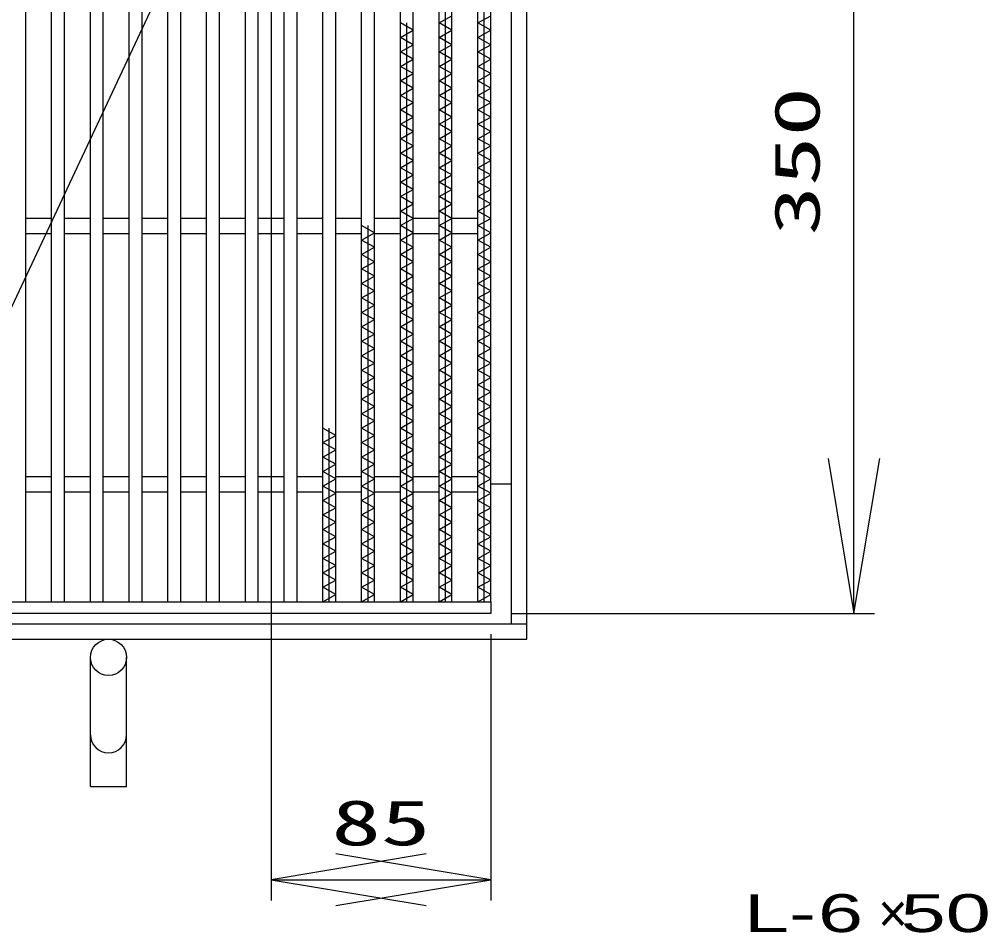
# Model space of a CAD drawing. Units: millimetres at full size, sheet at 1:8. Extents: x -1456 to 1389, y -1026 to 839.
# Drawn here: x -568.5 to -193.6, y -319 to 34.4 of the extents above; entities that cross this region are included whole.
import ezdxf
from ezdxf.enums import TextEntityAlignment as Align

# ---------------------------------------------------------------- set-up
doc = ezdxf.new("R2010")
doc.units = ezdxf.units.MM
doc.header["$LTSCALE"] = 8
for name, color, linetype, lineweight in [('16', 3, 'Continuous', 25), ('19', 6, 'Continuous', 25), ('22', 4, 'Continuous', 25)]:
    doc.layers.add(name, color=color, linetype=linetype, lineweight=lineweight)
doc.styles.add('ベクトル', font='')
doc.styles.add('ＭＳ ゴシック', font='')
doc.styles.get('ベクトル').set_extended_font_data('ベクトル')
doc.styles.get('ＭＳ ゴシック').set_extended_font_data('MS Gothic')

# ---------------------------------------------------------------- blocks, each defined once
blk = doc.blocks.new('open_arrow')
at = {"color": 0, "linetype": 'Continuous', "lineweight": -2}
blk.add_lwpolyline([(7.5, 1.25), (0, 0), (7.5, -1.25)], dxfattribs=at)

msp = doc.modelspace()

# ---------------------------------------------------------------- linework, layer by layer
at = {"layer": '16'}
for p, q in [((-566, -190.986), (-566, 500.014)), ((-556, -190.986), (-556, 500.014)), ((-551, -190.986), (-551, 500.014)), ((-541, -190.986), (-541, 500.014)), ((-536, -190.986), (-536, 500.014)), ((-526, -190.986), (-526, 500.014)), ((-521, -190.986), (-521, 500.014)), ((-511, -190.986), (-511, 500.014)), ((-506, -190.986), (-506, 500.014)), ((-496, -190.986), (-496, 500.014)), ((-491, -190.986), (-491, 500.014)), ((-451, -190.986), (-451, 500.014)), ((-446, -190.986), (-446, 500.014)), ((-436, -190.986), (-436, 500.014)), ((-431, -190.986), (-431, 500.014)), ((-421, -190.986), (-421, 500.014)), ((-416, -190.986), (-416, 500.014)), ((-406, -190.986), (-406, 500.014)), ((-401, -190.986), (-401, 500.014)), ((-391, -190.986), (-391, 500.014)), ((-386, -190.986), (-386, 500.014)), ((-388.5, -190.986), (-388.5, 189.814)), ((-403.5, -190.986), (-403.5, 111.414)), ((-481, -190.986), (-481, 67.014)), ((-476, -190.986), (-476, 67.014)), ((-466, -190.986), (-466, 67.014)), ((-461, -190.986), (-461, 67.014)), ((-406, 33.014), (-401, 35.814)), ((-391, 33.014), (-386, 35.814)), ((-416, 30.214), (-421, 33.014)), ((-421, 27.414), (-416, 30.214)), ((-418.5, -190.986), (-418.5, 33.014)), ((-401, 30.214), (-406, 33.014)), ((-406, 27.414), (-401, 30.214)), ((-386, 30.214), (-391, 33.014)), ((-391, 27.414), (-386, 30.214)), ((-416, 24.614), (-421, 27.414)), ((-401, 24.614), (-406, 27.414)), ((-386, 24.614), (-391, 27.414)), ((-421, 21.814), (-416, 24.614)), ((-406, 21.814), (-401, 24.614)), ((-391, 21.814), (-386, 24.614)), ((-416, 19.014), (-421, 21.814)), ((-421, 16.214), (-416, 19.014)), ((-401, 19.014), (-406, 21.814)), ((-406, 16.214), (-401, 19.014)), ((-386, 19.014), (-391, 21.814)), ((-391, 16.214), (-386, 19.014)), ((-416, 13.414), (-421, 16.214)), ((-401, 13.414), (-406, 16.214)), ((-386, 13.414), (-391, 16.214)), ((-421, 10.614), (-416, 13.414)), ((-406, 10.614), (-401, 13.414)), ((-391, 10.614), (-386, 13.414)), ((-416, 7.814), (-421, 10.614)), ((-421, 5.014), (-416, 7.814)), ((-401, 7.814), (-406, 10.614)), ((-406, 5.014), (-401, 7.814)), ((-386, 7.814), (-391, 10.614)), ((-391, 5.014), (-386, 7.814)), ((-416, 2.214), (-421, 5.014)), ((-401, 2.214), (-406, 5.014)), ((-386, 2.214), (-391, 5.014)), ((-421, -0.586), (-416, 2.214)), ((-406, -0.586), (-401, 2.214)), ((-391, -0.586), (-386, 2.214)), ((-416, -3.386), (-421, -0.586)), ((-421, -6.186), (-416, -3.386)), ((-401, -3.386), (-406, -0.586)), ((-406, -6.186), (-401, -3.386)), ((-386, -3.386), (-391, -0.586)), ((-391, -6.186), (-386, -3.386)), ((-416, -8.986), (-421, -6.186)), ((-401, -8.986), (-406, -6.186)), ((-386, -8.986), (-391, -6.186)), ((-421, -11.786), (-416, -8.986)), ((-406, -11.786), (-401, -8.986)), ((-391, -11.786), (-386, -8.986)), ((-416, -14.586), (-421, -11.786)), ((-421, -17.386), (-416, -14.586)), ((-401, -14.586), (-406, -11.786)), ((-406, -17.386), (-401, -14.586)), ((-386, -14.586), (-391, -11.786)), ((-391, -17.386), (-386, -14.586)), ((-416, -20.186), (-421, -17.386)), ((-401, -20.186), (-406, -17.386)), ((-386, -20.186), (-391, -17.386)), ((-421, -22.986), (-416, -20.186)), ((-406, -22.986), (-401, -20.186)), ((-391, -22.986), (-386, -20.186)), ((-416, -25.786), (-421, -22.986)), ((-421, -28.586), (-416, -25.786)), ((-401, -25.786), (-406, -22.986)), ((-406, -28.586), (-401, -25.786)), ((-386, -25.786), (-391, -22.986)), ((-391, -28.586), (-386, -25.786)), ((-416, -31.386), (-421, -28.586)), ((-401, -31.386), (-406, -28.586)), ((-386, -31.386), (-391, -28.586)), ((-421, -34.186), (-416, -31.386)), ((-406, -34.186), (-401, -31.386)), ((-391, -34.186), (-386, -31.386)), ((-416, -36.986), (-421, -34.186)), ((-421, -39.786), (-416, -36.986)), ((-401, -36.986), (-406, -34.186)), ((-406, -39.786), (-401, -36.986)), ((-386, -36.986), (-391, -34.186)), ((-391, -39.786), (-386, -36.986)), ((-416, -42.586), (-421, -39.786)), ((-401, -42.586), (-406, -39.786)), ((-386, -42.586), (-391, -39.786)), ((-566, -42.486), (-556, -42.486)), ((-551, -42.486), (-541, -42.486)), ((-536, -42.486), (-526, -42.486)), ((-521, -42.486), (-511, -42.486)), ((-506, -42.486), (-496, -42.486)), ((-491, -42.486), (-481, -42.486)), ((-476, -42.486), (-466, -42.486)), ((-461, -42.486), (-451, -42.486)), ((-446, -42.486), (-436, -42.486)), ((-431, -42.486), (-421, -42.486)), ((-421, -45.386), (-416, -42.586)), ((-416, -42.486), (-406, -42.486)), ((-406, -45.386), (-401, -42.586)), ((-401, -42.486), (-391, -42.486)), ((-391, -45.386), (-386, -42.586)), ((-566, -48.486), (-556, -48.486)), ((-551, -48.486), (-541, -48.486)), ((-536, -48.486), (-526, -48.486)), ((-521, -48.486), (-511, -48.486)), ((-506, -48.486), (-496, -48.486)), ((-491, -48.486), (-481, -48.486)), ((-476, -48.486), (-466, -48.486)), ((-461, -48.486), (-451, -48.486)), ((-446, -48.486), (-436, -48.486)), ((-431, -48.186), (-436, -45.386)), ((-436, -50.986), (-431, -48.186)), ((-433.5, -190.986), (-433.5, -45.386)), ((-431, -48.486), (-421, -48.486)), ((-416, -48.186), (-421, -45.386)), ((-421, -50.986), (-416, -48.186)), ((-416, -48.486), (-406, -48.486)), ((-401, -48.186), (-406, -45.386)), ((-406, -50.986), (-401, -48.186)), ((-401, -48.486), (-391, -48.486)), ((-386, -48.186), (-391, -45.386)), ((-391, -50.986), (-386, -48.186)), ((-431, -53.786), (-436, -50.986)), ((-416, -53.786), (-421, -50.986)), ((-401, -53.786), (-406, -50.986)), ((-386, -53.786), (-391, -50.986)), ((-436, -56.586), (-431, -53.786)), ((-421, -56.586), (-416, -53.786)), ((-406, -56.586), (-401, -53.786)), ((-391, -56.586), (-386, -53.786)), ((-431, -59.386), (-436, -56.586)), ((-436, -62.186), (-431, -59.386)), ((-416, -59.386), (-421, -56.586)), ((-421, -62.186), (-416, -59.386)), ((-401, -59.386), (-406, -56.586)), ((-406, -62.186), (-401, -59.386)), ((-386, -59.386), (-391, -56.586)), ((-391, -62.186), (-386, -59.386)), ((-431, -64.986), (-436, -62.186)), ((-416, -64.986), (-421, -62.186)), ((-401, -64.986), (-406, -62.186)), ((-386, -64.986), (-391, -62.186)), ((-436, -67.786), (-431, -64.986)), ((-421, -67.786), (-416, -64.986)), ((-406, -67.786), (-401, -64.986)), ((-391, -67.786), (-386, -64.986)), ((-431, -70.586), (-436, -67.786)), ((-436, -73.386), (-431, -70.586)), ((-416, -70.586), (-421, -67.786)), ((-421, -73.386), (-416, -70.586)), ((-401, -70.586), (-406, -67.786)), ((-406, -73.386), (-401, -70.586)), ((-386, -70.586), (-391, -67.786)), ((-391, -73.386), (-386, -70.586)), ((-431, -76.186), (-436, -73.386)), ((-416, -76.186), (-421, -73.386)), ((-401, -76.186), (-406, -73.386)), ((-386, -76.186), (-391, -73.386)), ((-436, -78.986), (-431, -76.186)), ((-421, -78.986), (-416, -76.186)), ((-406, -78.986), (-401, -76.186)), ((-391, -78.986), (-386, -76.186)), ((-431, -81.786), (-436, -78.986)), ((-436, -84.586), (-431, -81.786)), ((-416, -81.786), (-421, -78.986)), ((-421, -84.586), (-416, -81.786)), ((-401, -81.786), (-406, -78.986)), ((-406, -84.586), (-401, -81.786)), ((-386, -81.786), (-391, -78.986)), ((-391, -84.586), (-386, -81.786)), ((-431, -87.386), (-436, -84.586)), ((-416, -87.386), (-421, -84.586)), ((-401, -87.386), (-406, -84.586)), ((-386, -87.386), (-391, -84.586)), ((-436, -90.186), (-431, -87.386)), ((-421, -90.186), (-416, -87.386)), ((-406, -90.186), (-401, -87.386)), ((-391, -90.186), (-386, -87.386)), ((-431, -92.986), (-436, -90.186)), ((-436, -95.786), (-431, -92.986)), ((-416, -92.986), (-421, -90.186)), ((-421, -95.786), (-416, -92.986)), ((-401, -92.986), (-406, -90.186)), ((-406, -95.786), (-401, -92.986)), ((-386, -92.986), (-391, -90.186)), ((-391, -95.786), (-386, -92.986)), ((-431, -98.586), (-436, -95.786)), ((-416, -98.586), (-421, -95.786)), ((-401, -98.586), (-406, -95.786)), ((-386, -98.586), (-391, -95.786)), ((-436, -101.386), (-431, -98.586)), ((-421, -101.386), (-416, -98.586)), ((-406, -101.386), (-401, -98.586)), ((-391, -101.386), (-386, -98.586)), ((-431, -104.186), (-436, -101.386)), ((-436, -106.986), (-431, -104.186)), ((-416, -104.186), (-421, -101.386)), ((-421, -106.986), (-416, -104.186)), ((-401, -104.186), (-406, -101.386)), ((-406, -106.986), (-401, -104.186)), ((-386, -104.186), (-391, -101.386)), ((-391, -106.986), (-386, -104.186)), ((-431, -109.786), (-436, -106.986)), ((-416, -109.786), (-421, -106.986)), ((-401, -109.786), (-406, -106.986)), ((-386, -109.786), (-391, -106.986)), ((-436, -112.586), (-431, -109.786)), ((-421, -112.586), (-416, -109.786)), ((-406, -112.586), (-401, -109.786)), ((-391, -112.586), (-386, -109.786)), ((-431, -115.386), (-436, -112.586)), ((-436, -118.186), (-431, -115.386)), ((-416, -115.386), (-421, -112.586)), ((-421, -118.186), (-416, -115.386)), ((-401, -115.386), (-406, -112.586)), ((-406, -118.186), (-401, -115.386)), ((-386, -115.386), (-391, -112.586)), ((-391, -118.186), (-386, -115.386)), ((-431, -120.986), (-436, -118.186)), ((-416, -120.986), (-421, -118.186)), ((-401, -120.986), (-406, -118.186)), ((-386, -120.986), (-391, -118.186)), ((-436, -123.786), (-431, -120.986)), ((-421, -123.786), (-416, -120.986)), ((-406, -123.786), (-401, -120.986)), ((-391, -123.786), (-386, -120.986)), ((-446, -126.586), (-451, -123.786)), ((-451, -129.386), (-446, -126.586)), ((-448.5, -190.986), (-448.5, -123.786)), ((-431, -126.586), (-436, -123.786)), ((-436, -129.386), (-431, -126.586)), ((-416, -126.586), (-421, -123.786)), ((-421, -129.386), (-416, -126.586)), ((-401, -126.586), (-406, -123.786)), ((-406, -129.386), (-401, -126.586)), ((-386, -126.586), (-391, -123.786)), ((-391, -129.386), (-386, -126.586)), ((-446, -132.186), (-451, -129.386)), ((-431, -132.186), (-436, -129.386)), ((-416, -132.186), (-421, -129.386)), ((-401, -132.186), (-406, -129.386)), ((-386, -132.186), (-391, -129.386)), ((-451, -134.986), (-446, -132.186)), ((-436, -134.986), (-431, -132.186)), ((-421, -134.986), (-416, -132.186)), ((-406, -134.986), (-401, -132.186)), ((-391, -134.986), (-386, -132.186)), ((-446, -137.786), (-451, -134.986)), ((-451, -140.586), (-446, -137.786)), ((-431, -137.786), (-436, -134.986)), ((-436, -140.586), (-431, -137.786)), ((-416, -137.786), (-421, -134.986)), ((-421, -140.586), (-416, -137.786)), ((-401, -137.786), (-406, -134.986)), ((-406, -140.586), (-401, -137.786)), ((-386, -137.786), (-391, -134.986)), ((-391, -140.586), (-386, -137.786)), ((-446, -143.386), (-451, -140.586)), ((-431, -143.386), (-436, -140.586)), ((-416, -143.386), (-421, -140.586)), ((-401, -143.386), (-406, -140.586)), ((-386, -143.386), (-391, -140.586)), ((-566, -142.486), (-556, -142.486)), ((-551, -142.486), (-541, -142.486)), ((-536, -142.486), (-526, -142.486)), ((-521, -142.486), (-511, -142.486)), ((-506, -142.486), (-496, -142.486)), ((-491, -142.486), (-481, -142.486)), ((-476, -142.486), (-466, -142.486)), ((-461, -142.486), (-451, -142.486)), ((-451, -146.186), (-446, -143.386)), ((-446, -148.986), (-451, -146.186)), ((-446, -142.486), (-436, -142.486)), ((-436, -146.186), (-431, -143.386)), ((-431, -148.986), (-436, -146.186)), ((-431, -142.486), (-421, -142.486)), ((-421, -146.186), (-416, -143.386)), ((-416, -148.986), (-421, -146.186)), ((-416, -142.486), (-406, -142.486)), ((-406, -146.186), (-401, -143.386)), ((-401, -148.986), (-406, -146.186)), ((-401, -142.486), (-391, -142.486)), ((-391, -146.186), (-386, -143.386)), ((-386, -148.986), (-391, -146.186)), ((-566, -148.486), (-556, -148.486)), ((-551, -148.486), (-541, -148.486)), ((-536, -148.486), (-526, -148.486)), ((-521, -148.486), (-511, -148.486)), ((-506, -148.486), (-496, -148.486)), ((-491, -148.486), (-481, -148.486)), ((-476, -148.486), (-466, -148.486)), ((-461, -148.486), (-451, -148.486)), ((-451, -151.786), (-446, -148.986)), ((-446, -148.486), (-436, -148.486)), ((-436, -151.786), (-431, -148.986)), ((-431, -148.486), (-421, -148.486)), ((-421, -151.786), (-416, -148.986)), ((-416, -148.486), (-406, -148.486)), ((-406, -151.786), (-401, -148.986)), ((-401, -148.486), (-391, -148.486)), ((-391, -151.786), (-386, -148.986)), ((-446, -154.586), (-451, -151.786)), ((-431, -154.586), (-436, -151.786)), ((-416, -154.586), (-421, -151.786)), ((-401, -154.586), (-406, -151.786)), ((-386, -154.586), (-391, -151.786)), ((-451, -157.386), (-446, -154.586)), ((-446, -160.186), (-451, -157.386)), ((-436, -157.386), (-431, -154.586)), ((-431, -160.186), (-436, -157.386)), ((-421, -157.386), (-416, -154.586)), ((-416, -160.186), (-421, -157.386)), ((-406, -157.386), (-401, -154.586)), ((-401, -160.186), (-406, -157.386)), ((-391, -157.386), (-386, -154.586)), ((-386, -160.186), (-391, -157.386)), ((-451, -162.986), (-446, -160.186)), ((-436, -162.986), (-431, -160.186)), ((-421, -162.986), (-416, -160.186)), ((-406, -162.986), (-401, -160.186)), ((-391, -162.986), (-386, -160.186)), ((-446, -165.786), (-451, -162.986)), ((-431, -165.786), (-436, -162.986)), ((-416, -165.786), (-421, -162.986)), ((-401, -165.786), (-406, -162.986)), ((-386, -165.786), (-391, -162.986)), ((-451, -168.586), (-446, -165.786)), ((-446, -171.386), (-451, -168.586)), ((-436, -168.586), (-431, -165.786)), ((-431, -171.386), (-436, -168.586)), ((-421, -168.586), (-416, -165.786)), ((-416, -171.386), (-421, -168.586)), ((-406, -168.586), (-401, -165.786)), ((-401, -171.386), (-406, -168.586)), ((-391, -168.586), (-386, -165.786)), ((-386, -171.386), (-391, -168.586)), ((-451, -174.186), (-446, -171.386)), ((-436, -174.186), (-431, -171.386)), ((-421, -174.186), (-416, -171.386)), ((-406, -174.186), (-401, -171.386)), ((-391, -174.186), (-386, -171.386)), ((-446, -176.986), (-451, -174.186)), ((-431, -176.986), (-436, -174.186)), ((-416, -176.986), (-421, -174.186)), ((-401, -176.986), (-406, -174.186)), ((-386, -176.986), (-391, -174.186)), ((-451, -179.786), (-446, -176.986)), ((-446, -182.586), (-451, -179.786)), ((-436, -179.786), (-431, -176.986)), ((-431, -182.586), (-436, -179.786)), ((-421, -179.786), (-416, -176.986)), ((-416, -182.586), (-421, -179.786)), ((-406, -179.786), (-401, -176.986)), ((-401, -182.586), (-406, -179.786)), ((-391, -179.786), (-386, -176.986)), ((-386, -182.586), (-391, -179.786)), ((-451, -185.386), (-446, -182.586)), ((-436, -185.386), (-431, -182.586)), ((-421, -185.386), (-416, -182.586)), ((-406, -185.386), (-401, -182.586)), ((-391, -185.386), (-386, -182.586)), ((-446, -188.186), (-451, -185.386)), ((-431, -188.186), (-436, -185.386)), ((-416, -188.186), (-421, -185.386)), ((-401, -188.186), (-406, -185.386)), ((-386, -188.186), (-391, -185.386)), ((-1081, -190.986), (-386, -190.986)), ((-571, -190.986), (-566, -190.986)), ((-556, -190.986), (-551, -190.986)), ((-541, -190.986), (-536, -190.986)), ((-526, -190.986), (-521, -190.986)), ((-511, -190.986), (-506, -190.986)), ((-496, -190.986), (-491, -190.986)), ((-481, -190.986), (-476, -190.986)), ((-466, -190.986), (-461, -190.986)), ((-451, -190.986), (-446, -188.186)), ((-451, -190.986), (-446, -190.986)), ((-436, -190.986), (-431, -188.186)), ((-436, -190.986), (-431, -190.986)), ((-421, -190.986), (-416, -188.186)), ((-421, -190.986), (-416, -190.986)), ((-406, -190.986), (-401, -188.186)), ((-406, -190.986), (-401, -190.986)), ((-391, -190.986), (-386, -188.186)), ((-391, -190.986), (-386, -190.986)), ((-386, -190.986), (-386, -195.486)), ((-386, -195.486), (-1081, -195.486))]:
    msp.add_line(p, q, dxfattribs=at)
at = {"layer": '19'}
for p, q in [((-372, -205.486), (-372, 514.514)), ((-378, -199.486), (-378, 508.514)), ((-378, -145.486), (-386, -145.486)), ((-1095, -199.486), (-372, -199.486)), ((-1095, -205.486), (-372, -205.486)), ((-541, -262.486), (-541, -212.486)), ((-527, -262.486), (-527, -212.486)), ((-541, -262.486), (-527, -262.486))]:
    msp.add_line(p, q, dxfattribs=at)
msp.add_circle((-534, -212.486), 7, dxfattribs=at)
msp.add_arc((-534, -242.486), 7, 180, 0, dxfattribs=at)
at = {"layer": '22'}
for p, q in [((-245.389, -195.486), (-245.389, 154.514)), ((-471, 68.233), (-471, -306.536)), ((-378, -195.486), (-237.389, -195.486)), ((-386, -203.486), (-386, -306.536)), ((-471, -298.536), (-386, -298.536))]:
    msp.add_line(p, q, dxfattribs=at)
msp.add_lwpolyline([(-478, 122.573), (-671.043, -288.764), (-821.443, -288.764)], dxfattribs=at)

# ---------------------------------------------------------------- block references
at = {"layer": '22', "xscale": 8, "yscale": 8}
for p, rotation in [((-245.389, -195.486), 90), ((-386, -298.536), 180)]:
    msp.add_blockref('open_arrow', p, dxfattribs=dict(at, rotation=rotation))
msp.add_blockref('open_arrow', (-471, -298.536), dxfattribs=at)

# ---------------------------------------------------------------- texts
at = {"layer": '22', "style": 'ＭＳ ゴシック', "width": 1.6}
msp.add_text('350', height=17.6, rotation=90, dxfattribs=at).set_placement((-253.389, -20.486), align=Align.BOTTOM_CENTER)
msp.add_text('85', height=17.6, dxfattribs=at).set_placement((-428.5, -290.536), align=Align.BOTTOM_CENTER)
at = {"layer": '22', "color": 2, "style": 'ベクトル', "width": 1.6}
for s, p in [('L-', (-288, -311.486)), (' 6 ', (-268, -311.486)), (' 50 ', (-236, -311.486))]:
    msp.add_text(s, height=14.66, dxfattribs=at).set_placement(p, align=Align.MIDDLE_LEFT)
at = {"layer": '22', "color": 2, "style": 'ベクトル'}
msp.add_text('×', height=14.66, dxfattribs=at).set_placement((-236, -311.486), align=Align.MIDDLE_LEFT)

doc.saveas('drawing.dxf')
